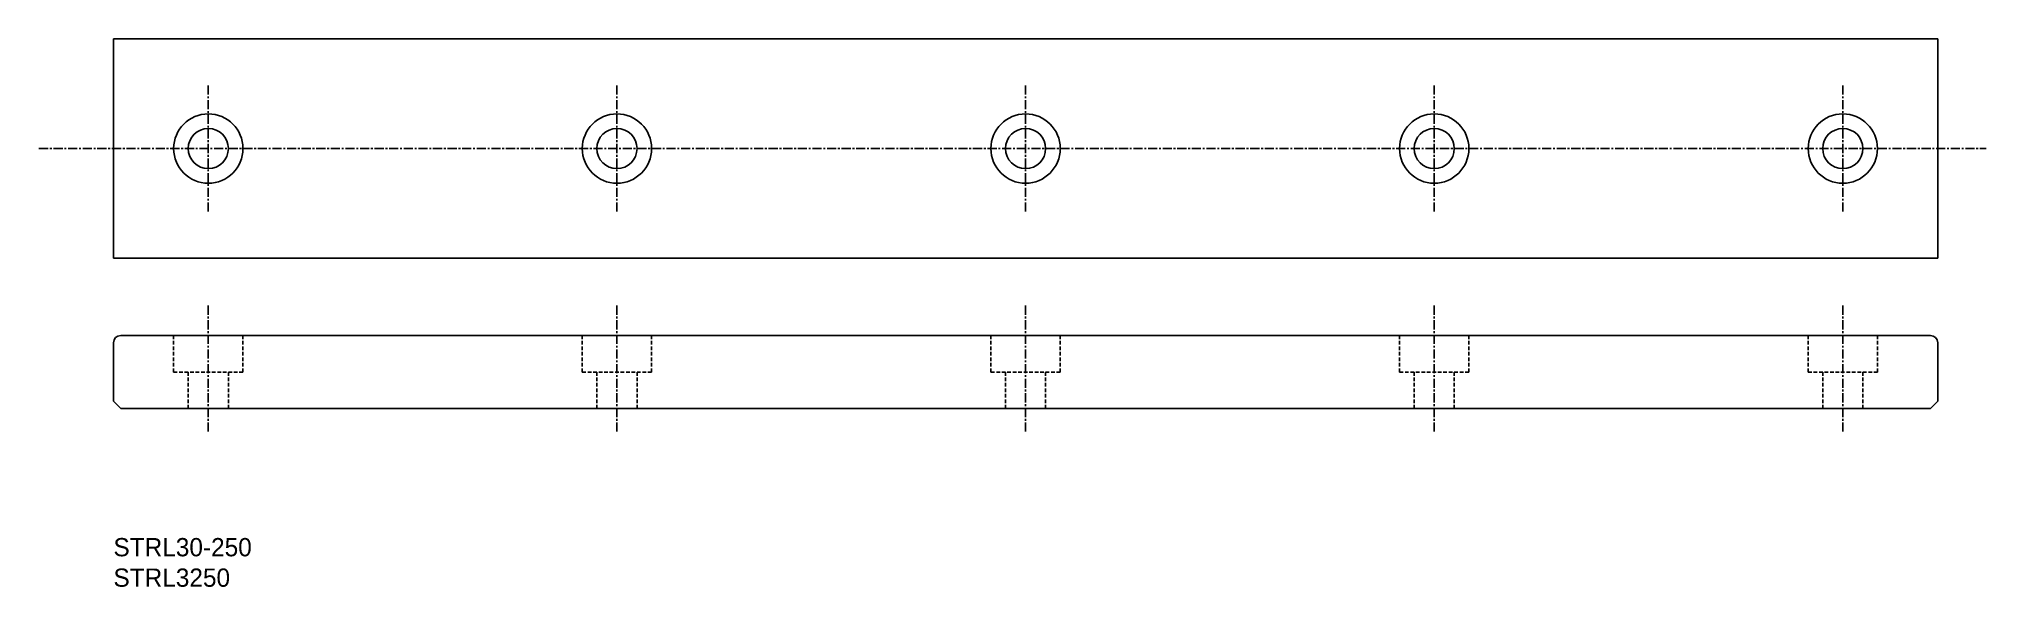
# Model space of a CAD drawing. Extents: x 0 to 267, y 10 to 85.
import ezdxf

# ---------------------------------------------------------------- set-up
doc = ezdxf.new("R2010")
doc.units = 0
doc.linetypes.add('CENTER', pattern=[2, 1.25, -0.25, 0.25, -0.25])
doc.linetypes.add('DASHED', pattern=[0.75, 0.5, -0.25])
doc.layers.get('0').update_dxf_attribs({"linetype": 'CONTINUOUS'})
doc.layers.add('CENTER', color=1, linetype='CENTER')

msp = doc.modelspace()

# ---------------------------------------------------------------- linework, layer by layer
at = {"color": 7, "linetype": 'CONTINUOUS'}
for p, q in [((10, 85), (260, 85)), ((10, 85), (10, 55)), ((260, 85), (260, 55)), ((10, 55), (260, 55)), ((10, 43.4), (10, 35.4)), ((11, 44.4), (259, 44.4)), ((260, 43.4), (260, 35.4)), ((11, 34.4), (10, 35.4)), ((259, 34.4), (260, 35.4)), ((11, 34.4), (259, 34.4))]:
    msp.add_line(p, q, dxfattribs=at)
at = {"color": 3, "linetype": 'DASHED'}
for p, q in [((18.25, 44.4), (18.25, 39.4)), ((27.75, 44.4), (27.75, 39.4)), ((74.25, 44.4), (74.25, 39.4)), ((83.75, 44.4), (83.75, 39.4)), ((130.25, 44.4), (130.25, 39.4)), ((139.75, 44.4), (139.75, 39.4)), ((186.25, 44.4), (186.25, 39.4)), ((195.75, 44.4), (195.75, 39.4)), ((242.25, 44.4), (242.25, 39.4)), ((251.75, 44.4), (251.75, 39.4)), ((18.25, 39.4), (27.75, 39.4)), ((20.25, 39.4), (20.25, 34.4)), ((25.75, 39.4), (25.75, 34.4)), ((74.25, 39.4), (83.75, 39.4)), ((76.25, 39.4), (76.25, 34.4)), ((81.75, 39.4), (81.75, 34.4)), ((130.25, 39.4), (139.75, 39.4)), ((132.25, 39.4), (132.25, 34.4)), ((137.75, 39.4), (137.75, 34.4)), ((186.25, 39.4), (195.75, 39.4)), ((188.25, 39.4), (188.25, 34.4)), ((193.75, 39.4), (193.75, 34.4)), ((242.25, 39.4), (251.75, 39.4)), ((244.25, 39.4), (244.25, 34.4)), ((249.75, 39.4), (249.75, 34.4))]:
    msp.add_line(p, q, dxfattribs=at)
at = {"color": 7, "linetype": 'CONTINUOUS'}
for centre, radius in [((23, 70), 4.75), ((79, 70), 4.75), ((135, 70), 4.75), ((191, 70), 4.75), ((247, 70), 4.75), ((23, 70), 2.75), ((79, 70), 2.75), ((135, 70), 2.75), ((191, 70), 2.75), ((247, 70), 2.75)]:
    msp.add_circle(centre, radius, dxfattribs=at)
for centre, start, end in [((11, 43.4), 90, 180), ((259, 43.4), 0, 90)]:
    msp.add_arc(centre, 1, start, end, dxfattribs=at)
at = {"layer": 'CENTER', "color": 1, "linetype": 'CENTER'}
for p, q in [((23, 78.63), (23, 61.37)), ((79, 78.63), (79, 61.37)), ((135, 78.63), (135, 61.37)), ((191, 78.63), (191, 61.37)), ((247, 78.63), (247, 61.37)), ((-0.21, 70), (266.63, 70)), ((23, 48.49), (23, 31.2)), ((79, 48.49), (79, 31.2)), ((135, 48.49), (135, 31.2)), ((191, 48.49), (191, 31.2)), ((247, 48.49), (247, 31.2))]:
    msp.add_line(p, q, dxfattribs=at)

# ---------------------------------------------------------------- texts
for s, p in [('STRL30-250', (10, 14.17)), ('STRL3250', (10, 10))]:
    msp.add_text(s, height=2.5).set_placement(p)

doc.saveas('drawing.dxf')
